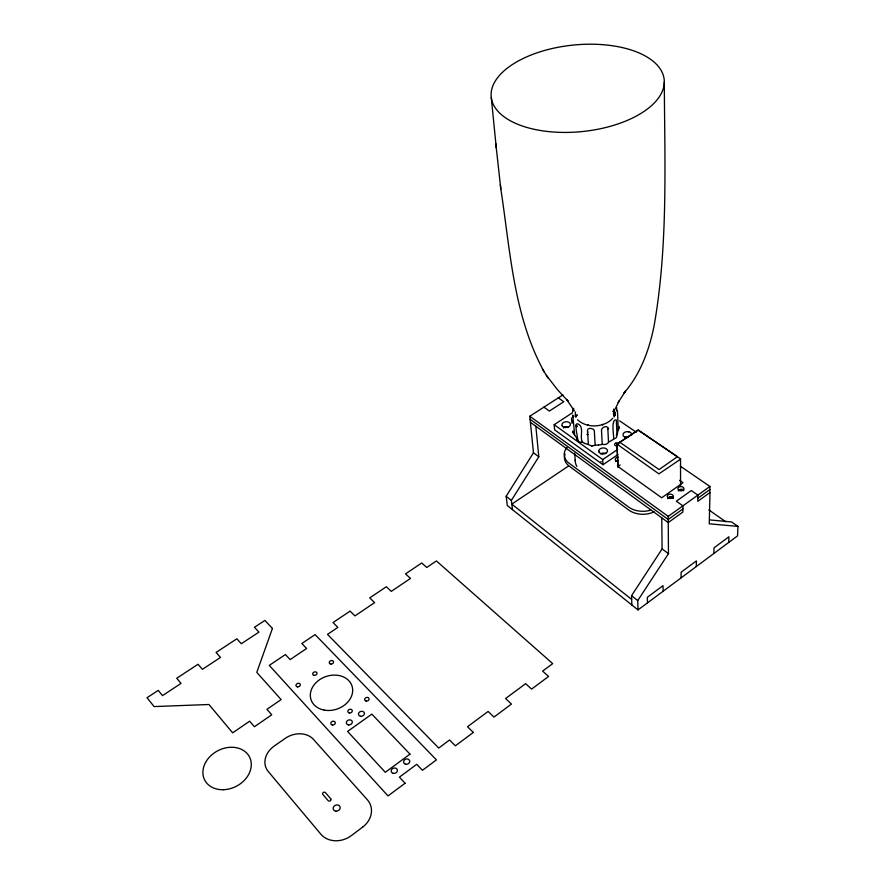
<?xml version="1.0" encoding="UTF-8"?>
<svg xmlns="http://www.w3.org/2000/svg" width="885" height="885" viewBox="0 0 885 885"><rect width="100%" height="100%" fill="white"/><g stroke="black" fill="none" stroke-linecap="round" stroke-linejoin="round"><path stroke-width="1.33" d="M680.554 486.031L680.543 458.839L638.273 430.066L617 444.126L617.962 466.849M572.54 432.19L573.004 430.929M681.085 577.872L681.107 572.252L696.395 560.902L696.318 566.544M615.296 415.43L613.803 409.501L614.743 411.503M591.888 446.084L588.37 444.524L587.485 430.066C588.171 427.311 593.072 428.274 594.222 430.32A2.865 2.058 2.8 0 1 594.322 430.652L595.151 445.243L591.921 446.084M615.307 415.131L615.296 414.213M709.792 492.702L709.936 486.473L680.333 466.174M713.852 553.49L714.007 547.837L728.919 536.775L728.709 542.45M616.745 410.098L617.531 412.045L618.228 429.745L617.453 433.418M709.693 519.915L731.607 521.951L737.957 526.387L737.537 535.879L638.019 609.92L507.293 505.512L506.165 496.286L533.456 452.788L529.794 416.249L562.926 394.887M680.631 459.138L658.905 473.873L617 444.126L638.074 430.055L677.357 456.737L659.093 469.581L619.777 442.19M616.414 435.564L616.524 434.557M572.695 411.757L573.745 408.284M584.576 443.396C577.263 440.608 585.826 427.532 577.927 423.871C573.502 422.278 578.005 436.947 577.706 440.498M575.46 412.012L575.184 416.625M572.927 410.529L573.06 410.054M575.869 417.211L577.097 414.733L576.201 416.37M608.205 442.854L605.838 444.48L602.231 444.436L601.479 429.955C601.711 427.51 606.49 425.165 607.796 427.643L608.493 442.246L616.469 437.555L617.21 434.015M615.097 409.224L619.124 400.927L618.195 402.575L625.518 391.037L623.958 393.128C640.508 374.045 649.325 349.818 654.181 325.348C668.208 245.079 664.679 163.017 664.303 81.907A86.929 43.476 -5.7 0 0 534.352 53.775A86.929 43.476 -5.7 0 0 534.44 129.354A86.929 43.476 -5.7 0 0 664.303 81.907M512.481 509.649L511.375 500.412L538.799 456.782L535.845 426.26M631.868 605.008L631.547 595.682L662.102 548.921L661.759 517.847M638.019 609.92L637.731 600.594L668.463 553.667L668.219 516.386L529.794 416.249M612.774 418.24C604.721 427.51 586.766 428.771 577.628 419.778M618.239 429.734L619.423 428.196L619.135 426.47M682.91 508.952L668.241 519.484L530.104 419.28M697.834 498.233L709.87 489.593M668.219 516.386L709.936 486.473M620.131 464.979L617.918 466.495L661.703 497.779L683.021 482.69L679.636 480.334M617.852 454.624L603.017 464.713L602.751 459.558L617.63 449.458M568.203 466.218L511.818 504.118L631.669 599.433M603.017 464.713L554.596 429.822L554.165 424.712L572.462 412.742M608.482 428.263L607.807 428.683M608.493 428.495L608.161 428.705A22.291 15.377 -5.3 0 1 607.818 428.915M615.838 443.153L616.06 443.086A2.179 1.504 -2.3 0 1 618.77 443.839M602.231 444.436L598.548 445.055M598.514 445.055L595.151 445.243M582.175 442.323L579.531 441.991L577.728 440.542M737.957 526.387L709.261 523.832L710.002 492.547L697.789 501.33L697.878 495.124L691.307 490.544L676.361 501.198L682.921 505.855L682.888 512.05L668.264 522.57L530.403 422.3M627.941 431.648L628.837 431.791M565.415 427.51L564.553 427.378M588.37 444.524L584.609 443.407M568.535 427.123L568.314 427.057A4.237 2.887 -4.3 0 0 563.38 427.953M577.529 439.004L572.54 432.234M619.611 420.829L636.282 432.212M558.28 397.874L563.8 401.724L549.397 411.049L543.91 407.144M708.841 509.904L725.811 521.796M554.165 424.712L602.751 459.558M533.456 452.788L538.799 456.782M662.102 548.921L668.463 553.667M506.165 496.286L511.375 500.412M631.547 595.682L637.731 600.594M546.388 375.362L557.384 389.577L568.093 401.204L566.71 399.533L574.387 410.928M577.385 426.194L576.633 425.143M613.183 411.259L613.747 412.067L613.382 411.525M613.172 411.027L614.644 413.771L613.924 412.344M613.294 413.859L614.621 416.083L614.035 414.954M500.335 184.666L500.833 189.047C510.28 250.566 513.577 316.321 544.242 371.954M542.328 368.923L548.169 378.172M577.805 440.287L576.755 437.776M577.407 440.332L576.577 438.506M576.732 426.891L575.991 425.121M598.957 451.936L598.78 451.317M615.02 412.388L615.274 413.903M572.938 416.979L572.728 415.353M572.794 415.209L574.619 434.701M491.286 97.671L496.286 147.928M495.788 143.591L500.833 189.047M573.214 420.884L573.392 423.495M574.697 453.197L575.261 461.03M571.511 417.93L571.876 423.218M587.563 431.36L587.64 432.665M613.67 438.761C614.378 439.237 610.318 417.985 616.358 420.032L616.956 434.535M613.759 409.08L614.101 416.979M617.011 444.27L617.951 467.014M616.613 407.52L616.723 410.662M647.477 602.884L647.344 597.286L663.031 585.649L663.097 591.257M631.636 435A4.348 2.965 -1.9 0 0 631.636 434.059L631.204 433.174A4.348 2.965 -1.9 0 0 625.817 431.858A4.348 2.965 -1.9 0 0 623.128 435.387A4.348 2.965 -1.9 0 0 627.896 437.522M624.688 437.566A4.337 2.965 -1.9 0 1 628.118 436.814M600.594 453.85A4.359 3.02 -2.7 0 1 605.771 453.496M617.387 445.918A2.179 1.504 -2.3 0 1 614.71 445.011A2.179 1.504 -2.3 0 1 615.982 443.108M615.639 461.55A2.909 2.024 -2 0 1 618.051 460.333M678.297 490.766A3.031 2.135 0.9 0 1 680.93 489.682A3.031 2.135 0.9 0 1 683.585 490.777M667.81 498.155A3.031 2.157 0.6 0 1 670.598 497.237A3.031 2.157 0.6 0 1 673.087 498.532M618.084 461.306A2.921 2.024 -2 0 1 615.23 459.282A2.921 2.024 -2 0 1 618.217 457.246M601.313 461.716A2.179 1.516 -2.7 0 1 600.959 461.572M678.695 490.71A3.02 2.135 1 0 1 683.707 489.859M667.932 498.697A3.031 2.157 0.7 0 1 670.332 496.817A3.031 2.157 0.7 0 1 673.596 497.89M576.876 466.428A22.457 15.631 -2.9 0 1 575.272 459.923M565.061 454.105A19.039 13.231 -3.5 0 0 569.354 466.218L628.66 509.992A19.924 14.226 -0.5 0 0 654.203 511.784M567.064 447.456A19.083 13.231 -3.5 0 0 569.132 463.253L628.56 507.005A19.968 14.226 -0.6 0 0 650.718 510.136M272.436 628.438L256.783 672.39L281.131 699.604L266.949 709.327L271.75 714.803L254.404 726.74L249.659 721.186L232.655 732.846L208.948 704.504L154.078 706.573L147.043 697.723L158.249 690.366L162.486 695.621L181.027 683.408L176.746 678.242L198.052 664.259L202.399 669.348L220.476 657.444L216.084 652.433L236.859 638.804L241.306 643.727L258.929 632.122L254.449 627.277L264.903 620.418L272.436 628.438M362.551 827.209L351.256 835.661A22.202 18.961 -24.8 0 1 320.835 834.168L268.221 771.454A21.317 17.302 -24.3 0 1 274.25 746.022L285.125 738.422A21.207 17.213 -23.3 0 1 313.533 739.44L367.341 799.741A22.07 18.85 -23.4 0 1 362.551 827.209M405.087 783.225L388.006 795.925L269.283 665.376L285.424 654.535L290.125 659.602L306.597 648.495L301.851 643.506L315.093 634.6L436.438 759.894L422.444 770.304L416.747 764.297L399.423 777.13L405.087 783.225M473.32 732.448L455.366 745.812L449.58 739.993L438.717 748.035L327.505 634.39L337.86 627.41L333.037 622.553L350.084 611.104L354.94 615.894L374.62 602.619L369.72 597.917L386.347 586.744L391.281 591.379L410.485 578.425L405.507 573.878L421.725 562.982L426.747 567.462L436.416 560.946L552.705 663.628L542.616 671.095L548.589 676.45L531.586 689.105L525.635 683.674L505.567 698.531L511.464 704.073L493.985 717.071L488.122 711.452L467.501 726.718L473.32 732.448M409.987 754.142L385.296 772.295L347.573 731.419L371.855 714.129L409.987 754.142M603.094 424.446L602.32 424.678L603.094 424.446M602.254 453.928L600.948 453.618A4.37 3.02 -2.7 0 1 600.572 448.562A4.37 3.02 -2.7 0 1 607.409 450.199A4.37 3.02 -2.7 0 1 602.254 453.928M588.348 425.287L587.607 425.121L588.348 425.287M587.95 434.502L587.153 434.314L587.95 434.502M330.758 798.79L325.415 792.617A1.593 1.339 -24 0 0 323.246 792.529A1.593 1.339 -24 0 0 322.848 794.476L328.191 800.659A1.604 1.35 -24 0 0 330.37 800.759A1.604 1.35 -24 0 0 330.758 798.79M562.296 426.028L561.942 425.231A4.259 2.887 -4.4 0 1 567.385 421.813A4.259 2.887 -4.4 0 1 569.354 426.393A4.259 2.887 -4.4 0 1 562.296 426.028M614.068 412.399L614.633 413.538L614.068 412.399M223.695 789.708A25.2 20.034 -27.4 0 0 249.537 757.029A25.2 20.034 -27.4 0 0 208.041 758.733A25.2 20.034 -27.4 0 0 223.695 789.708M336.012 811.191A3.606 3.053 -24.1 0 0 339.995 806.655A3.606 3.053 -24.1 0 0 334.01 806.29A3.606 3.053 -24.1 0 0 336.012 811.191M349.442 712.967A2.268 1.836 -18.4 0 0 352.219 710.423A2.268 1.836 -18.4 0 0 348.513 709.936A2.268 1.836 -18.4 0 0 349.442 712.967M314.23 675.388A2.201 1.726 -19.1 0 0 316.963 672.965A2.201 1.726 -19.1 0 0 313.39 672.523A2.201 1.726 -19.1 0 0 314.23 675.388M297.482 686.86A2.224 1.737 -20.4 0 0 300.258 684.415A2.224 1.737 -20.4 0 0 296.674 683.95A2.224 1.737 -20.4 0 0 297.482 686.86M330.78 664.049A2.19 1.715 -17.9 0 0 333.49 661.648A2.19 1.715 -17.9 0 0 329.917 661.217A2.19 1.715 -17.9 0 0 330.78 664.049M332.417 724.992A2.279 1.847 -19.9 0 0 335.227 722.425A2.279 1.847 -19.9 0 0 331.51 721.917A2.279 1.847 -19.9 0 0 332.417 724.992M366.069 701.042A2.246 1.814 -17 0 0 369.056 698.741A2.246 1.814 -17 0 0 365.483 697.955A2.246 1.814 -17 0 0 366.069 701.042M324.242 710.102A21.605 17.18 -18.9 0 0 352.374 687.335A21.605 17.18 -18.9 0 0 317.903 680.952A21.605 17.18 -18.9 0 0 324.242 710.102M393.217 773.346A3.142 2.666 -17.7 0 0 397.365 770.016A3.142 2.666 -17.7 0 0 392.32 768.811A3.142 2.666 -17.7 0 0 393.217 773.346M405.607 764.22A3.131 2.644 -16.3 0 0 409.711 760.912A3.131 2.644 -16.3 0 0 404.677 759.728A3.131 2.644 -16.3 0 0 405.607 764.22M348.502 724.903A3.042 2.478 -18.9 0 0 352.23 721.474A3.042 2.478 -18.9 0 0 347.252 720.799A3.042 2.478 -18.9 0 0 348.502 724.903M360.637 716.286A3.031 2.456 -17.8 0 0 364.332 712.879A3.031 2.456 -17.8 0 0 359.365 712.226A3.031 2.456 -17.8 0 0 360.637 716.286M679.204 490.445A3.031 2.135 0.9 0 0 683.983 488.929A3.031 2.135 0.9 0 0 679.702 486.761A3.031 2.135 0.9 0 0 679.204 490.445M668.529 498.023A3.042 2.157 0.6 0 0 673.319 496.507A3.042 2.157 0.6 0 0 669.038 494.306A3.042 2.157 0.6 0 0 668.529 498.023"/></g></svg>
